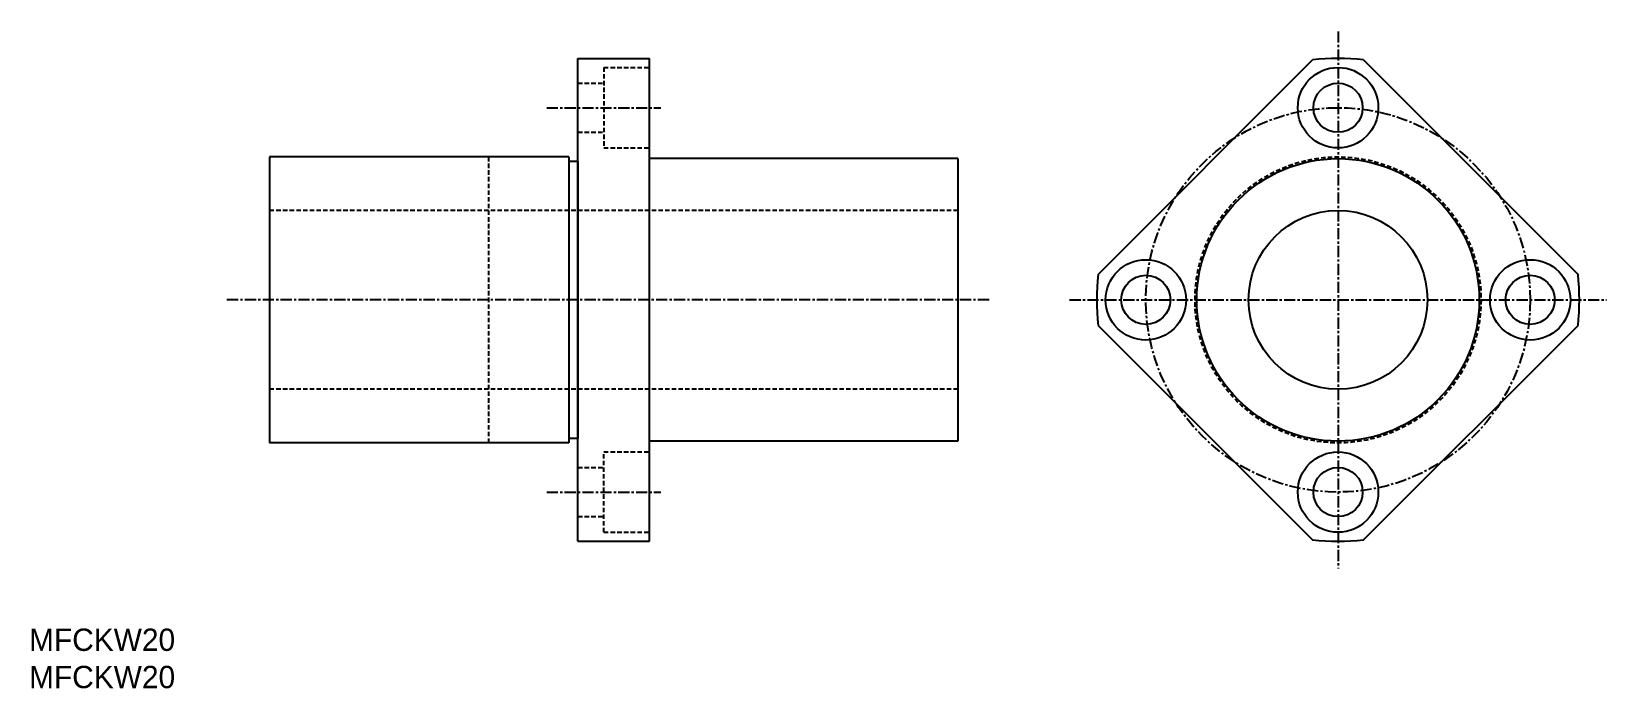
# Model space of a CAD drawing. Extents: x 10 to 186, y 10 to 83.
import ezdxf

# ---------------------------------------------------------------- set-up
doc = ezdxf.new("R2010")
doc.units = 0
doc.linetypes.add('CENTER', pattern=[2, 1.25, -0.25, 0.25, -0.25])
doc.linetypes.add('DASHED', pattern=[0.75, 0.5, -0.25])
doc.layers.get('0').update_dxf_attribs({"linetype": 'CONTINUOUS'})
doc.layers.add('CENTER', color=1, linetype='CENTER')

msp = doc.modelspace()

# ---------------------------------------------------------------- linework, layer by layer
at = {"color": 7, "linetype": 'CONTINUOUS'}
for p, q in [((71.4, 26.44), (71.4, 80.44)), ((71.4, 80.44), (79.4, 80.44)), ((79.4, 26.44), (79.4, 80.44)), ((129.58, 56.28), (153.58, 80.28)), ((159.28, 80.28), (183.28, 56.28)), ((36.9, 69.44), (36.9, 37.44)), ((70.4, 69.44), (36.9, 69.44)), ((70.4, 69.44), (70.4, 37.44)), ((71.4, 68.94), (70.4, 68.94)), ((71.4, 68.94), (71.4, 37.94)), ((113.9, 69.24), (79.4, 69.24)), ((113.9, 69.24), (113.9, 37.64)), ((129.58, 50.59), (153.58, 26.59)), ((159.28, 26.59), (183.28, 50.59)), ((70.4, 37.44), (36.9, 37.44)), ((71.4, 37.94), (70.4, 37.94)), ((113.9, 37.64), (79.4, 37.64)), ((71.4, 26.44), (79.4, 26.44))]:
    msp.add_line(p, q, dxfattribs=at)
at = {"color": 3, "linetype": 'DASHED'}
for p, q in [((74.3, 79.44), (74.3, 70.44)), ((74.3, 79.44), (79.4, 79.44)), ((71.4, 77.69), (74.3, 77.69)), ((71.4, 72.19), (74.3, 72.19)), ((61.4, 69.44), (61.4, 37.44)), ((74.3, 70.44), (79.4, 70.44)), ((113.9, 63.44), (36.9, 63.44)), ((113.9, 43.44), (36.9, 43.44)), ((74.3, 27.44), (74.3, 36.44)), ((74.3, 36.44), (79.4, 36.44)), ((71.4, 34.69), (74.3, 34.69)), ((71.4, 29.19), (74.3, 29.19)), ((74.3, 27.44), (79.4, 27.44))]:
    msp.add_line(p, q, dxfattribs=at)
at = {"color": 7, "linetype": 'CONTINUOUS'}
for centre, radius in [((156.43, 74.94), 4.5), ((156.43, 74.94), 2.75), ((156.43, 53.44), 15.8), ((156.43, 53.44), 10), ((134.93, 53.44), 4.5), ((177.93, 53.44), 4.5), ((134.93, 53.44), 2.75), ((177.93, 53.44), 2.75), ((156.43, 31.94), 4.5), ((156.43, 31.94), 2.75)]:
    msp.add_circle(centre, radius, dxfattribs=at)
at = {"color": 3, "linetype": 'DASHED'}
msp.add_circle((156.43, 53.44), 16, dxfattribs=at)
at = {"color": 7, "linetype": 'CONTINUOUS'}
for start, end in [(83.9424, 96.0576), (173.9424, 186.0576), (353.9424, 6.0576), (263.9424, 276.0576)]:
    msp.add_arc((156.43, 53.44), 27, start, end, dxfattribs=at)
at = {"layer": 'CENTER', "color": 1, "linetype": 'CENTER'}
for p, q in [((156.43, 83.47), (156.43, 23.4)), ((67.91, 74.94), (80.68, 74.94)), ((117.39, 53.44), (32.12, 53.44)), ((126.4, 53.44), (186.46, 53.44)), ((67.91, 31.94), (80.68, 31.94))]:
    msp.add_line(p, q, dxfattribs=at)
msp.add_circle((156.43, 53.44), 21.5, dxfattribs=at)

# ---------------------------------------------------------------- texts
at = {"color": 7, "linetype": 'CONTINUOUS'}
for p in [(10, 14.17), (10, 10)]:
    msp.add_text('MFCKW20', height=2.5, dxfattribs=at).set_placement(p)

doc.saveas('drawing.dxf')
